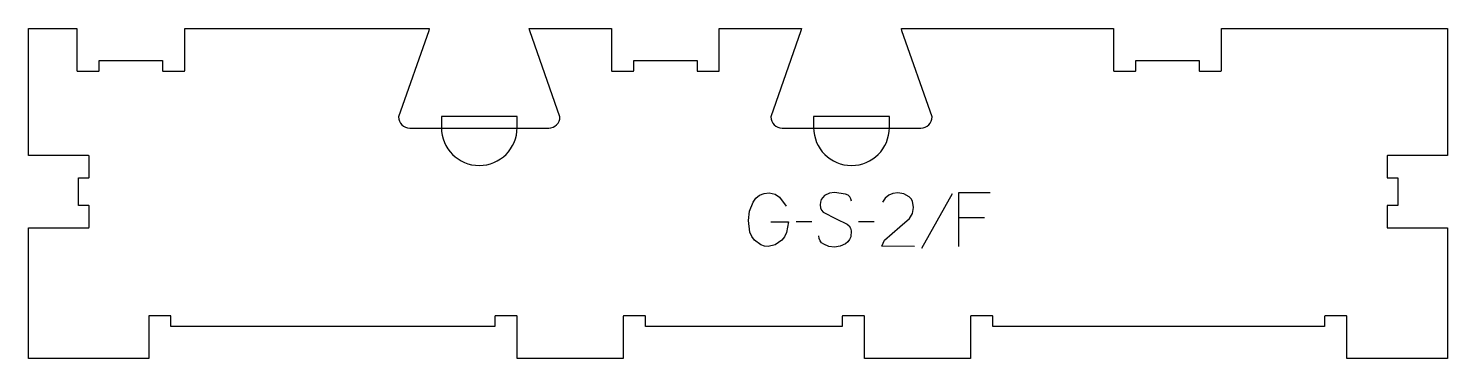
# Model space of a CAD drawing. Header units: millimetres. Extents: x -402 to 395, y -93 to 92.
import ezdxf

# ---------------------------------------------------------------- set-up
doc = ezdxf.new("R2010")
doc.units = ezdxf.units.MM
for name, color, linetype, true_color in [('1_ANYTOOL_1MMDEEP_LABELS_S', 2, 'Continuous', 0xffff00), ('4_ANYTOOL_CUTTHROUGH_OUTSI', 5, 'Continuous', 0x0000ff), ('5_ANYTOOL_HALF_MILL_9MM_IN', 3, 'Continuous', 0x00ff00)]:
    doc.layers.add(name, color=color, linetype=linetype, true_color=true_color)

msp = doc.modelspace()

# ---------------------------------------------------------------- linework, layer by layer
at = {"layer": '1_ANYTOOL_1MMDEEP_LABELS_S'}
for p, q in [((116.53, -0.47), (99.34, -31.24)), ((134.61, -13.97), (120.13, -13.97)), ((37.67, -16.11), (28.89, -16.2)), ((72.73, -16.11), (63.94, -16.2))]:
    msp.add_line(p, q, dxfattribs=at)
for points in [[(14.79, -16.2), (24.56, -16.24), (23.54, -22.17), (22.4, -24.53), (20.83, -26.49), (17.15, -29.13), (13.16, -30.04), (11.12, -29.84), (9.18, -29.19), (5.57, -26.53), (4.07, -24.51), (3, -22), (2.14, -15.51), (2.81, -10.18), (4.8, -5.06), (6.38, -2.84), (8.41, -1.26), (10.9, -0.32), (13.84, 0), (17.1, -0.57), (19.67, -2.27), (23.36, -7.41)], [(59.91, -4.59), (59.71, -3.2), (59.09, -2.07), (58.06, -1.2), (56.61, -0.6), (50.53, 0.34), (47.56, -0.12), (44.91, -1.5), (43.83, -2.5), (43.05, -3.7), (42.58, -5.09), (42.43, -6.69), (42.61, -8.3), (43.14, -9.69), (44.02, -10.83), (51.43, -14.57), (57.47, -17.49), (58.63, -18.47), (59.42, -19.7), (59.83, -21.19), (59.56, -24.67), (58.93, -26.19), (57.98, -27.46), (56.7, -28.5), (53.71, -29.86), (50.49, -30.34), (47.32, -29.98), (44.44, -28.8), (43.24, -27.91), (42.39, -26.84), (41.87, -25.58), (41.7, -24.13)], [(95.31, -29.96), (77.01, -29.91), (78.58, -26.54), (87.04, -19.07), (92.49, -14.36), (94.25, -11.58), (94.84, -8.23), (94.21, -4.68), (93.42, -3.27), (92.31, -2.1), (89.45, -0.53), (85.93, 0), (83.18, -0.32), (80.85, -1.28), (78.94, -2.87), (77.44, -5.1)], [(137.79, 0), (120.13, 0), (120.13, -30)]]:
    msp.add_lwpolyline(points, dxfattribs=at)
at = {"layer": '4_ANYTOOL_CUTTHROUGH_OUTSI'}
msp.add_lwpolyline([(105.23, 42.8), (88.33, 91.08), (88.1, 92.47), (207.06, 92.47), (207.06, 68.72, 0.414214), (207.31, 68.47), (219.31, 68.47, 0.414214), (219.56, 68.72), (219.56, 74.47), (255.06, 74.47), (255.06, 68.72, 0.414214), (255.31, 68.47), (267.31, 68.47, 0.414214), (267.56, 68.72), (267.56, 92.47), (394.53, 92.47), (394.53, 20.97), (360.77, 20.97, 0.414366), (360.52, 20.72), (360.53, 8.72, 0.414061), (360.78, 8.47), (366.52, 8.47), (366.52, -7.03), (360.78, -7.03, 0.414061), (360.53, -7.28), (360.52, -19.28, 0.414366), (360.77, -19.53), (394.53, -19.53), (394.53, -93.03), (338.03, -93.03), (338.03, -69.28, 0.414214), (337.78, -69.03), (325.78, -69.03, 0.414214), (325.53, -69.28), (325.53, -75.03), (139.3, -75.03), (139.3, -69.28, 0.414214), (139.05, -69.03), (127.05, -69.03, 0.414214), (126.8, -69.28), (126.8, -93.03), (67.3, -93.03), (67.3, -69.28, 0.414214), (67.05, -69.03), (55.05, -69.03, 0.414214), (54.8, -69.28), (54.8, -75.03), (-55.6, -75.03), (-55.6, -69.28, 0.414214), (-55.85, -69.03), (-67.85, -69.03, 0.414214), (-68.1, -69.28), (-68.1, -93.03), (-127.6, -93.03), (-127.6, -69.28, 0.414214), (-127.85, -69.03), (-139.85, -69.03, 0.414214), (-140.1, -69.28), (-140.1, -75.03), (-321.93, -75.03), (-321.93, -69.28, 0.414214), (-322.18, -69.03), (-334.18, -69.03, 0.414214), (-334.43, -69.28), (-334.43, -93.03), (-401.94, -93.03), (-401.94, -19.53), (-368.14, -19.53, 0.414371), (-367.89, -19.28), (-367.9, -7.28, 0.414061), (-368.15, -7.03), (-373.89, -7.03), (-373.89, 8.47), (-368.15, 8.47, 0.414061), (-367.9, 8.72), (-367.89, 20.72, 0.414362), (-368.14, 20.97), (-401.94, 20.97), (-401.94, 92.47), (-374.71, 92.47), (-374.71, 68.72, 0.414214), (-374.46, 68.47), (-362.46, 68.47, 0.414214), (-362.21, 68.72), (-362.21, 74.47), (-326.71, 74.47), (-326.71, 68.72, 0.414214), (-326.46, 68.47), (-314.46, 68.47, 0.414214), (-314.21, 68.72), (-314.21, 92.47), (-177.02, 92.47), (-177.25, 91.07), (-194.15, 42.8), (-194.16, 42.72, 0.414214), (-187.91, 36.47), (-109.91, 36.47, 0.414214), (-103.66, 42.72), (-103.68, 42.8), (-120.58, 91.08), (-120.81, 92.47), (-74.71, 92.47), (-74.71, 68.72, 0.414214), (-74.46, 68.47), (-62.46, 68.47, 0.414214), (-62.21, 68.72), (-62.21, 74.47), (-26.71, 74.47), (-26.71, 68.72, 0.414214), (-26.46, 68.47), (-14.46, 68.47, 0.414214), (-14.21, 68.72), (-14.21, 92.47), (31.89, 92.47), (31.65, 91.07), (14.76, 42.8), (14.74, 42.72, 0.414214), (20.99, 36.47), (98.99, 36.47, 0.414214), (105.24, 42.72)], format="xyb", close=True, dxfattribs=at)
at = {"layer": '5_ANYTOOL_HALF_MILL_9MM_IN'}
for points in [[(-170.16, 36.72, 1), (-127.66, 36.72), (-127.66, 42.97), (-170.16, 42.97)], [(38.74, 36.72, 1), (81.24, 36.72), (81.24, 42.97), (38.74, 42.97)]]:
    msp.add_lwpolyline(points, format="xyb", close=True, dxfattribs=at)

doc.saveas('drawing.dxf')
